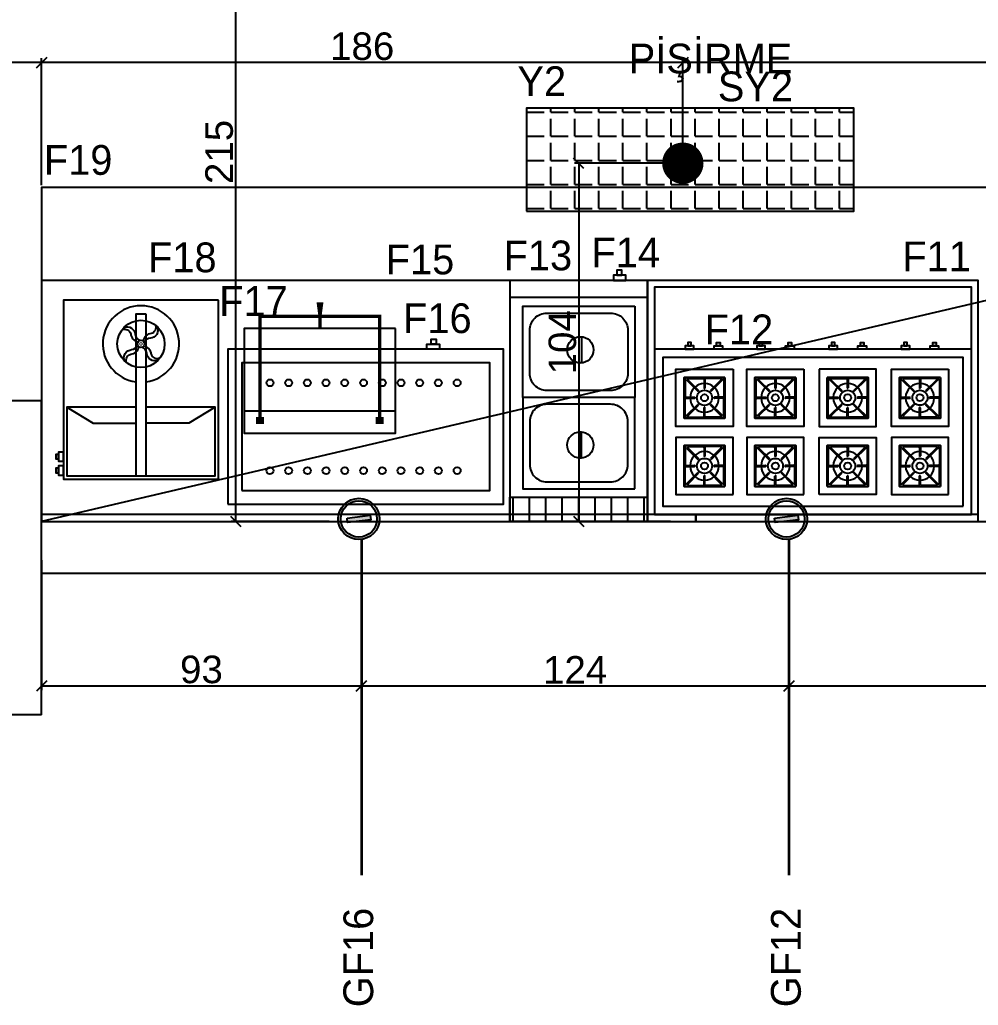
# Model space of a CAD drawing. Header units: millimetres. Extents: x 63882 to 85892, y -58394 to -53173.
# Drawn here: x 73246.2 to 73524.6, y -55514.4 to -55228.3 of the extents above; entities that cross this region are included whole.
import ezdxf
from ezdxf.enums import TextEntityAlignment as Align

# ---------------------------------------------------------------- set-up
doc = ezdxf.new("R2010")
doc.units = ezdxf.units.MM
doc.header["$LTSCALE"] = 5
doc.layers.add('ELK', color=1, linetype='Continuous', lineweight=35)
doc.layers.add('GAZ', color=200, linetype='Continuous', lineweight=25)
for name, color, linetype in [('S2000-002 Çizgi', 7, 'Continuous'), ('S2000-024 Gaz Tes İşaretler', 3, 'Continuous'), ('SIH', 4, 'Continuous'), ('SU', 152, 'Continuous')]:
    doc.layers.add(name, color=color, linetype=linetype)
doc.styles.get("Standard").update_dxf_attribs({"font": 'arial.ttf'})
doc.styles.add('TAKSİM', font='GOTHIC.TTF', dxfattribs={"height": 20})
doc.dimstyles.new('OLCU50', dxfattribs={"dimtxt": 8, "dimasz": 3, "dimexe": 1.25, "dimexo": 0.625, "dimtad": 1, "dimdec": 0, "dimtxsty": 'Standard', "dimblk": 'OBLIQUE', "dimcen": 2.5, "dimclrd": 256, "dimclre": 251, "dimclrt": 25, "dimadec": 0, "dimazin": 0, "dimtfac": 1, "dimtdec": 0, "dimtmove": 0, "dimatfit": 3, "dimldrblk": 'OBLIQUE', "dimfxl": 1, "dimarcsym": 0})

# ---------------------------------------------------------------- blocks, each defined once
blk = doc.blocks.new('A$C2833593F')
at = {"layer": 'S2000-002 Çizgi'}
for points in [[(0, 0), (45, 0), (45, 52), (0, 52)], [(21, 4), (24, 4), (24, 51), (21, 51)], [(45, 48.12), (46.47, 48.12), (46.47, 50.79), (45, 50.79)], [(46.47, 48.79), (47.2, 48.79), (47.2, 50.12), (46.47, 50.12)], [(45, 44.09), (46.47, 44.09), (46.47, 46.76), (45, 46.76)], [(46.47, 44.75), (47.2, 44.75), (47.2, 46.09), (46.47, 46.09)]]:
    blk.add_lwpolyline(points, close=True, dxfattribs=at)
for points in [[(24, 31), (44, 31), (44, 51), (1, 51), (1, 31), (21, 31)], [(1, 31), (8.58, 35.72), (21, 35.72)], [(44, 31), (36.42, 35.72), (24, 35.72)]]:
    blk.add_lwpolyline(points, dxfattribs=at)
for points in [[(17.58, 17.47, -0.499875), (20.84, 15.4, 0.298072), (22.16, 13.65, 0.325205)], [(26.7, 18.03, -0.42543), (25.46, 15.67, 0.337252), (23.12, 13.57, -0.475845)], [(27.29, 17.61, -0.499875), (25.22, 14.34, 0.298072), (23.47, 13.02, 0.325205)], [(17.15, 16.88, -0.42543), (19.51, 15.65, 0.337252), (21.61, 13.3, -0.475845)], [(17.71, 7.76, -0.499875), (19.78, 11.03, 0.298072), (21.53, 12.34, 0.325205)], [(18.3, 7.33, -0.42543), (19.54, 9.69, 0.337252), (21.88, 11.79, -0.475845)], [(27.42, 7.89, -0.499875), (24.15, 9.96, 0.298072), (22.84, 11.71, 0.325205)], [(27.85, 8.48, -0.42543), (25.49, 9.72, 0.337252), (23.39, 12.07, -0.475845)]]:
    blk.add_lwpolyline(points, format="xyb", dxfattribs=at)
at = {"layer": 'S2000-002 Çizgi', "const_width": 0.25}
blk.add_lwpolyline([(22.24, 12.41, 1), (22.76, 12.95, 1)], format="xyb", close=True, dxfattribs=at)
at = {"layer": 'S2000-002 Çizgi'}
for radius in [6.87, 1.04]:
    blk.add_circle((22.5, 12.68), radius, dxfattribs=at)
blk.add_arc((22.5, 12.68), 11.09, 97.7691, 82.2228, dxfattribs=at)
blk = doc.blocks.new('A$C1290354C')
for points in [[(0, 0), (80, 0), (80, 45), (0, 45)], [(4, 4), (76, 4), (76, 41), (4, 41)]]:
    blk.add_lwpolyline(points, close=True)
for centre in [(12.19, 35.24), (17.63, 35.24), (23.07, 35.24), (28.5, 35.24), (33.94, 35.24), (39.38, 35.24), (44.81, 35.24), (50.25, 35.24), (55.68, 35.24), (61.12, 35.24), (66.56, 35.24), (12.19, 9.76), (17.63, 9.76), (23.07, 9.76), (28.5, 9.76), (33.94, 9.76), (39.38, 9.76), (44.81, 9.76), (50.25, 9.76), (55.68, 9.76), (61.12, 9.76), (66.56, 9.76)]:
    blk.add_circle(centre, 1)
at = {"layer": 'S2000-002 Çizgi'}
for points in [[(61.43, 45), (57.78, 45), (57.78, 46.46), (61.43, 46.46)], [(60.46, 46.46), (59, 46.46), (59, 47.92), (60.46, 47.92)]]:
    blk.add_lwpolyline(points, close=True, dxfattribs=at)
blk = doc.blocks.new('A$C67BA2794')
at = {"layer": 'S2000-002 Çizgi'}
blk.add_lwpolyline([(0, 7.57), (44, 7.57), (44, 38.03), (0, 38.03)], close=True, dxfattribs=at)
for points, const_width in [([(3.46, 34.35), (5.8, 34.35)], 2), ([(4.63, 34.03), (4.63, 4.11), (22, 4.11)], 1), ([(39.37, 34.03), (39.37, 4.11), (22, 4.11)], 1), ([(40.54, 34.35), (38.2, 34.35)], 2)]:
    blk.add_lwpolyline(points, dxfattribs=dict(at, const_width=const_width))
blk.add_lwpolyline([(44, 31.48), (0, 31.48)], dxfattribs=at)
blk.add_lwpolyline([(21.94, 7.48, 1, 1, 0), (21.94, 3.72, 1, 2, 0), (21.94, 0, 2, 2, 0)], format="xyseb", dxfattribs=at)
blk = doc.blocks.new('A$C1D5611CB')
at = {"layer": 'S2000-002 Çizgi'}
h = blk.add_hatch(dxfattribs=at)
h.set_pattern_fill('ANSI31', color=256, scale=1.5, angle=45, style=0)
h.set_pattern_definition([(90, (-3928.432, -4962.946), (-4.7625, 9e-16), [])])
h.paths.add_polyline_path([(40, 65.92), (40, 72.92), (0, 72.92), (0, 65.92)])
blk.add_line((0, 7.92), (40, 7.92), dxfattribs=at)
for points in [[(0, 2.92), (40, 2.92), (40, 72.92), (0, 72.92)], [(0, 72.92), (40, 72.92), (40, 65.92), (0, 65.92)], [(3.75, 63.42), (3.75, 36.92), (36.25, 36.92), (36.25, 63.42)], [(19.93, 46.98), (19.93, 54.48), (19.18, 54.48), (19.18, 46.98)], [(3.75, 10.42), (3.75, 36.92), (36.25, 36.92), (36.25, 10.42)], [(19.93, 26.85), (19.93, 19.36), (19.18, 19.36), (19.18, 26.85)], [(9.94, 2.92), (6.3, 2.92), (6.3, 1.46), (9.94, 1.46)], [(8.98, 1.46), (7.52, 1.46), (7.52, 0), (8.98, 0)]]:
    blk.add_lwpolyline(points, close=True, dxfattribs=at)
for points in [[(5.75, 56.42), (5.75, 43.92, 0.414214), (10.75, 38.92), (29.25, 38.92, 0.414214), (34.25, 43.92), (34.25, 56.42, 0.414214), (29.25, 61.42), (10.75, 61.42, 0.414214)], [(5.75, 17.42), (5.75, 29.92, -0.414214), (10.75, 34.92), (29.25, 34.92, -0.414214), (34.25, 29.92), (34.25, 17.42, -0.414214), (29.25, 12.42), (10.75, 12.42, -0.414214)]]:
    blk.add_lwpolyline(points, format="xyb", close=True, dxfattribs=at)
for centre in [(19.53, 50.73), (19.53, 23.11)]:
    blk.add_circle(centre, 3.82, dxfattribs=at)
blk = doc.blocks.new('A$C12B43838')
at = {"layer": 'S2000-002 Çizgi'}
for p, q in [((8.58, 39.82), (20.43, 39.82)), ((8.85, 38.87), (8.85, 34.29)), ((9.28, 39.08), (12.59, 35.8)), ((9.73, 39.06), (12.76, 36)), ((9.9, 39.54), (14.11, 39.54)), ((14.37, 39.27), (14.37, 36.82)), ((14.64, 39.27), (14.64, 36.82)), ((19.11, 39.54), (14.91, 39.54)), ((19.28, 39.06), (16.25, 36)), ((19.73, 39.08), (16.42, 35.8)), ((20.16, 38.88), (20.16, 34.29)), ((20.43, 39.82), (20.43, 27.97)), ((29.17, 39.82), (41.02, 39.82)), ((29.44, 38.88), (29.44, 34.29)), ((29.87, 39.08), (33.18, 35.8)), ((30.32, 39.06), (33.35, 36)), ((30.49, 39.54), (34.69, 39.54)), ((34.96, 39.27), (34.96, 36.82)), ((35.23, 39.27), (35.23, 36.82)), ((39.7, 39.54), (35.49, 39.54)), ((39.87, 39.06), (36.84, 36)), ((40.32, 39.08), (37.01, 35.8)), ((40.75, 38.88), (40.75, 34.3)), ((41.02, 39.82), (41.02, 27.97)), ((50.16, 39.82), (50.16, 27.97)), ((62.01, 39.82), (50.16, 39.82)), ((50.43, 38.88), (50.43, 34.3)), ((50.86, 39.08), (54.17, 35.8)), ((51.31, 39.06), (54.34, 36)), ((51.48, 39.54), (55.68, 39.54)), ((55.95, 39.27), (55.95, 36.82)), ((56.22, 39.27), (56.22, 36.82)), ((60.69, 39.54), (56.48, 39.54)), ((60.86, 39.06), (57.83, 36)), ((61.31, 39.08), (58, 35.8)), ((61.74, 38.88), (61.74, 34.3)), ((71.15, 39.82), (83, 39.82)), ((71.41, 38.88), (71.41, 34.3)), ((71.85, 39.08), (75.16, 35.8)), ((72.3, 39.06), (75.32, 36.01)), ((72.47, 39.54), (76.67, 39.54)), ((76.94, 39.27), (76.94, 36.82)), ((77.21, 39.27), (77.21, 36.82)), ((81.68, 39.54), (77.47, 39.54)), ((81.84, 39.06), (78.82, 36.01)), ((82.3, 39.08), (78.99, 35.8)), ((82.73, 38.88), (82.73, 34.3)), ((83, 39.82), (83, 27.97)), ((12.78, 35.82), (12.78, 35.82)), ((16.23, 35.82), (16.23, 35.82)), ((33.37, 35.82), (33.37, 35.82)), ((36.82, 35.82), (36.82, 35.82)), ((54.36, 35.82), (54.36, 35.82)), ((57.81, 35.82), (57.81, 35.82)), ((75.34, 35.82), (75.34, 35.82)), ((78.8, 35.82), (78.8, 35.82)), ((8.85, 28.91), (8.85, 33.49)), ((9.12, 34.03), (11.61, 34.03)), ((9.12, 34.03), (11.61, 34.03)), ((9.12, 33.76), (11.61, 33.76)), ((9.28, 28.71), (12.59, 31.99)), ((9.73, 28.73), (12.76, 31.78)), ((12.78, 31.97), (12.78, 31.97)), ((16.23, 31.97), (16.23, 31.97)), ((19.28, 28.73), (16.25, 31.78)), ((19.73, 28.71), (16.42, 31.99)), ((19.9, 34.03), (17.41, 34.03)), ((19.9, 34.03), (17.41, 34.03)), ((19.9, 33.76), (17.41, 33.76)), ((20.16, 28.91), (20.16, 33.49)), ((29.44, 28.91), (29.44, 33.49)), ((29.7, 34.03), (32.2, 34.03)), ((29.7, 34.03), (32.2, 34.03)), ((29.7, 33.76), (32.2, 33.76)), ((29.87, 28.71), (33.18, 31.99)), ((30.32, 28.73), (33.35, 31.79)), ((33.37, 31.97), (33.37, 31.97)), ((36.82, 31.97), (36.82, 31.97)), ((39.87, 28.73), (36.84, 31.79)), ((40.32, 28.71), (37.01, 31.99)), ((40.49, 34.03), (37.99, 34.03)), ((40.49, 34.03), (37.99, 34.03)), ((40.49, 33.76), (37.99, 33.76)), ((40.75, 28.91), (40.75, 33.49)), ((50.43, 28.91), (50.43, 33.49)), ((50.69, 34.03), (53.18, 34.03)), ((50.69, 34.03), (53.18, 34.03)), ((50.69, 33.76), (53.18, 33.76)), ((50.86, 28.71), (54.17, 31.99)), ((51.31, 28.73), (54.34, 31.79)), ((54.36, 31.97), (54.36, 31.97)), ((57.81, 31.97), (57.81, 31.97)), ((60.86, 28.73), (57.83, 31.79)), ((61.31, 28.71), (58, 31.99)), ((61.47, 34.03), (58.98, 34.03)), ((61.47, 34.03), (58.98, 34.03)), ((61.47, 33.76), (58.98, 33.76)), ((61.74, 28.91), (61.74, 33.49)), ((71.41, 28.91), (71.41, 33.5)), ((71.68, 34.03), (74.17, 34.03)), ((71.68, 34.03), (74.17, 34.03)), ((71.68, 33.76), (74.17, 33.76)), ((71.85, 28.71), (75.16, 31.99)), ((72.3, 28.73), (75.32, 31.79)), ((75.34, 31.97), (75.34, 31.97)), ((78.8, 31.97), (78.8, 31.97)), ((81.84, 28.73), (78.82, 31.79)), ((82.3, 28.71), (78.99, 31.99)), ((82.46, 34.03), (79.97, 34.03)), ((82.46, 34.03), (79.97, 34.03)), ((82.46, 33.76), (79.97, 33.76)), ((82.73, 28.92), (82.73, 33.5)), ((14.37, 28.52), (14.37, 30.97)), ((14.64, 28.52), (14.64, 30.97)), ((34.96, 28.52), (34.96, 30.97)), ((35.23, 28.52), (35.23, 30.97)), ((55.95, 28.52), (55.95, 30.97)), ((56.22, 28.52), (56.22, 30.97)), ((76.94, 28.52), (76.94, 30.97)), ((77.21, 28.52), (77.21, 30.97)), ((9.9, 28.25), (14.11, 28.25)), ((19.11, 28.25), (14.91, 28.25)), ((30.49, 28.25), (34.69, 28.25)), ((39.7, 28.25), (35.5, 28.25)), ((51.48, 28.25), (55.68, 28.25)), ((60.69, 28.25), (56.48, 28.25)), ((72.47, 28.25), (76.67, 28.25)), ((81.68, 28.25), (77.47, 28.25)), ((8.85, 19.09), (8.85, 14.51)), ((9.28, 19.29), (12.59, 16.01)), ((9.73, 19.27), (12.76, 16.22)), ((9.9, 19.75), (14.11, 19.75)), ((14.37, 19.48), (14.37, 17.03)), ((14.64, 19.48), (14.64, 17.03)), ((19.11, 19.75), (14.91, 19.75)), ((19.28, 19.27), (16.25, 16.22)), ((19.73, 19.29), (16.42, 16.01)), ((20.16, 19.09), (20.16, 14.51)), ((20.43, 8.18), (20.43, 20.03)), ((29.44, 19.09), (29.44, 14.51)), ((29.87, 19.29), (33.18, 16.01)), ((30.32, 19.27), (33.35, 16.22)), ((30.49, 19.75), (34.69, 19.75)), ((34.96, 19.48), (34.96, 17.03)), ((35.23, 19.48), (35.23, 17.03)), ((39.7, 19.75), (35.5, 19.75)), ((39.87, 19.27), (36.84, 16.22)), ((40.32, 19.29), (37.01, 16.01)), ((40.75, 19.09), (40.75, 14.51)), ((41.02, 8.18), (41.02, 20.03)), ((50.16, 8.18), (50.16, 20.03)), ((50.43, 19.09), (50.43, 14.51)), ((50.86, 19.29), (54.17, 16.01)), ((51.31, 19.27), (54.34, 16.22)), ((51.48, 19.75), (55.68, 19.75)), ((55.95, 19.48), (55.95, 17.03)), ((56.22, 19.48), (56.22, 17.03)), ((60.69, 19.75), (56.48, 19.75)), ((60.86, 19.27), (57.83, 16.22)), ((61.31, 19.29), (58, 16.01)), ((61.74, 19.09), (61.74, 14.51)), ((71.41, 19.09), (71.41, 14.51)), ((71.85, 19.3), (75.16, 16.01)), ((72.3, 19.27), (75.32, 16.22)), ((72.47, 19.75), (76.67, 19.75)), ((76.94, 19.48), (76.94, 17.03)), ((77.21, 19.48), (77.21, 17.03)), ((81.68, 19.75), (77.47, 19.75)), ((81.84, 19.27), (78.82, 16.22)), ((82.3, 19.3), (78.99, 16.01)), ((82.73, 19.09), (82.73, 14.51)), ((83, 8.18), (83, 20.03)), ((12.78, 16.03), (12.78, 16.03)), ((16.23, 16.03), (16.23, 16.03)), ((33.37, 16.03), (33.37, 16.03)), ((36.82, 16.03), (36.82, 16.03)), ((54.36, 16.03), (54.36, 16.03)), ((57.81, 16.03), (57.81, 16.03)), ((75.34, 16.03), (75.34, 16.03)), ((78.8, 16.03), (78.8, 16.03)), ((8.85, 9.12), (8.85, 13.71)), ((9.12, 14.24), (11.61, 14.24)), ((9.12, 13.97), (11.61, 13.97)), ((9.12, 13.97), (11.61, 13.97)), ((9.28, 8.92), (12.59, 12.2)), ((9.73, 8.94), (12.76, 12)), ((12.78, 12.18), (12.78, 12.18)), ((16.23, 12.18), (16.23, 12.18)), ((19.28, 8.94), (16.25, 12)), ((19.73, 8.92), (16.42, 12.2)), ((19.9, 14.24), (17.41, 14.24)), ((19.9, 13.97), (17.41, 13.97)), ((19.9, 13.97), (17.41, 13.97)), ((20.16, 9.13), (20.16, 13.71)), ((29.44, 9.13), (29.44, 13.71)), ((29.7, 14.24), (32.2, 14.24)), ((29.7, 13.97), (32.2, 13.97)), ((29.7, 13.97), (32.2, 13.97)), ((29.87, 8.92), (33.18, 12.2)), ((30.32, 8.94), (33.35, 12)), ((33.37, 12.18), (33.37, 12.18)), ((36.82, 12.18), (36.82, 12.18)), ((39.87, 8.94), (36.84, 12)), ((40.32, 8.92), (37.01, 12.2)), ((40.49, 14.24), (37.99, 14.24)), ((40.49, 13.97), (37.99, 13.97)), ((40.49, 13.97), (37.99, 13.97)), ((40.75, 9.13), (40.75, 13.71)), ((50.43, 9.13), (50.43, 13.71)), ((50.69, 14.24), (53.18, 14.24)), ((50.69, 13.97), (53.18, 13.97)), ((50.69, 13.97), (53.18, 13.97)), ((50.86, 8.92), (54.17, 12.2)), ((51.31, 8.94), (54.34, 12)), ((54.36, 12.18), (54.36, 12.18)), ((57.81, 12.18), (57.81, 12.18)), ((60.86, 8.94), (57.83, 12)), ((61.31, 8.92), (58, 12.2)), ((61.47, 14.24), (58.98, 14.24)), ((61.47, 13.97), (58.98, 13.97)), ((61.47, 13.97), (58.98, 13.97)), ((61.74, 9.13), (61.74, 13.71)), ((71.41, 9.13), (71.41, 13.71)), ((71.68, 14.24), (74.17, 14.24)), ((71.68, 13.97), (74.17, 13.97)), ((71.68, 13.97), (74.17, 13.97)), ((71.85, 8.92), (75.16, 12.21)), ((72.3, 8.94), (75.32, 12)), ((75.34, 12.18), (75.34, 12.18)), ((78.8, 12.18), (78.8, 12.18)), ((81.84, 8.94), (78.82, 12)), ((82.3, 8.92), (78.99, 12.21)), ((82.46, 14.24), (79.97, 14.24)), ((82.46, 13.97), (79.97, 13.97)), ((82.46, 13.97), (79.97, 13.97)), ((82.73, 9.13), (82.73, 13.71)), ((14.37, 8.73), (14.37, 11.18)), ((14.64, 8.73), (14.64, 11.18)), ((34.96, 8.73), (34.96, 11.18)), ((35.23, 8.73), (35.23, 11.18)), ((55.95, 8.73), (55.95, 11.18)), ((56.22, 8.73), (56.22, 11.18)), ((76.94, 8.73), (76.94, 11.18)), ((77.21, 8.73), (77.21, 11.18)), ((8.58, 8.18), (20.43, 8.18)), ((9.9, 8.46), (14.11, 8.46)), ((19.11, 8.46), (14.91, 8.46)), ((29.17, 8.18), (41.02, 8.18)), ((30.49, 8.46), (34.69, 8.46)), ((39.7, 8.46), (35.5, 8.46)), ((62.01, 8.18), (50.16, 8.18)), ((51.48, 8.46), (55.68, 8.46)), ((60.69, 8.46), (56.48, 8.46)), ((71.15, 8.18), (83, 8.18)), ((72.47, 8.46), (76.67, 8.46)), ((81.68, 8.46), (77.47, 8.46))]:
    blk.add_line(p, q, dxfattribs=at)
for points in [[(8.91, 48), (11.37, 48), (11.37, 48.99), (8.91, 48.99)], [(9.65, 48.99), (10.63, 48.99), (10.63, 49.98), (9.65, 49.98)], [(19.77, 48), (17.3, 48), (17.3, 48.99), (19.77, 48.99)], [(19.03, 48.99), (18.04, 48.99), (18.04, 49.98), (19.03, 49.98)], [(29.66, 48), (32.13, 48), (32.13, 48.99), (29.66, 48.99)], [(30.4, 48.99), (31.39, 48.99), (31.39, 49.98), (30.4, 49.98)], [(40.53, 48), (38.06, 48), (38.06, 48.99), (40.53, 48.99)], [(39.79, 48.99), (38.8, 48.99), (38.8, 49.98), (39.79, 49.98)], [(50.65, 48), (53.12, 48), (53.12, 48.99), (50.65, 48.99)], [(51.39, 48.99), (52.38, 48.99), (52.38, 49.98), (51.39, 49.98)], [(61.51, 48), (59.05, 48), (59.05, 48.99), (61.51, 48.99)], [(60.77, 48.99), (59.79, 48.99), (59.79, 49.98), (60.77, 49.98)], [(71.64, 48), (74.11, 48), (74.11, 48.99), (71.64, 48.99)], [(72.38, 48.99), (73.37, 48.99), (73.37, 49.98), (72.38, 49.98)], [(82.5, 48), (80.03, 48), (80.03, 48.99), (82.5, 48.99)], [(81.76, 48.99), (80.78, 48.99), (80.78, 49.98), (81.76, 49.98)], [(92, 0), (92, 48), (0, 48), (0, 0)], [(89.6, 2.4), (89.6, 45.6), (2.4, 45.6), (2.4, 2.4)], [(22.8, 42.19), (22.8, 25.6), (6.21, 25.6), (6.21, 42.19)], [(43.39, 42.19), (43.39, 25.6), (26.8, 25.6), (26.8, 42.19)], [(47.79, 42.19), (47.79, 25.6), (64.38, 25.6), (64.38, 42.19)], [(85.37, 42.19), (85.37, 25.6), (68.78, 25.6), (68.78, 42.19)], [(20.43, 39.82), (20.43, 27.97), (8.58, 27.97), (8.58, 39.82)], [(20.43, 39.82), (8.58, 39.82), (8.58, 27.97), (20.43, 27.97)], [(20.43, 39.82), (8.58, 39.82), (8.58, 27.97), (20.43, 27.97)], [(41.02, 39.82), (41.02, 27.97), (29.17, 27.97), (29.17, 39.82)], [(41.02, 39.82), (29.17, 39.82), (29.17, 27.97), (41.02, 27.97)], [(41.02, 39.82), (29.17, 39.82), (29.17, 27.97), (41.02, 27.97)], [(50.16, 39.82), (50.16, 27.97), (62.01, 27.97), (62.01, 39.82)], [(50.16, 39.82), (62.01, 39.82), (62.01, 27.97), (50.16, 27.97)], [(50.16, 39.82), (62.01, 39.82), (62.01, 27.97), (50.16, 27.97)], [(83, 39.82), (83, 27.97), (71.15, 27.97), (71.15, 39.82)], [(83, 39.82), (71.15, 39.82), (71.15, 27.97), (83, 27.97)], [(83, 39.82), (71.15, 39.82), (71.15, 27.97), (83, 27.97)], [(22.8, 5.81), (22.8, 22.4), (6.21, 22.4), (6.21, 5.81)], [(43.39, 5.81), (43.39, 22.4), (26.8, 22.4), (26.8, 5.81)], [(47.79, 5.81), (47.79, 22.4), (64.38, 22.4), (64.38, 5.81)], [(85.37, 5.81), (85.37, 22.4), (68.78, 22.4), (68.78, 5.81)], [(20.43, 8.18), (20.43, 20.03), (8.58, 20.03), (8.58, 8.18)], [(20.43, 8.18), (8.58, 8.18), (8.58, 20.03), (20.43, 20.03)], [(20.43, 8.18), (8.58, 8.18), (8.58, 20.03), (20.43, 20.03)], [(41.02, 8.18), (41.02, 20.03), (29.17, 20.03), (29.17, 8.18)], [(41.02, 8.18), (29.17, 8.18), (29.17, 20.03), (41.02, 20.03)], [(41.02, 8.18), (29.17, 8.18), (29.17, 20.03), (41.02, 20.03)], [(50.16, 8.18), (50.16, 20.03), (62.01, 20.03), (62.01, 8.18)], [(50.16, 8.18), (62.01, 8.18), (62.01, 20.03), (50.16, 20.03)], [(50.16, 8.18), (62.01, 8.18), (62.01, 20.03), (50.16, 20.03)], [(83, 8.18), (83, 20.03), (71.15, 20.03), (71.15, 8.18)], [(83, 8.18), (71.15, 8.18), (71.15, 20.03), (83, 20.03)], [(83, 8.18), (71.15, 8.18), (71.15, 20.03), (83, 20.03)]]:
    blk.add_lwpolyline(points, close=True, dxfattribs=at)
for centre, radius in [((14.51, 33.89), 2.19), ((14.51, 33.89), 1.01), ((35.09, 33.89), 2.19), ((35.09, 33.89), 1.01), ((56.08, 33.9), 2.19), ((56.08, 33.9), 1.01), ((77.07, 33.9), 2.19), ((77.07, 33.9), 1.01), ((14.51, 14.11), 2.19), ((14.51, 14.11), 1.01), ((35.1, 14.11), 2.19), ((35.1, 14.11), 1.01), ((56.08, 14.11), 2.19), ((56.08, 14.11), 1.01), ((77.07, 14.11), 2.19), ((77.07, 14.11), 1.01)]:
    blk.add_circle(centre, radius, dxfattribs=at)
for centre, radius, start, end in [((9.11, 38.87), 0.267, 51.1492, 180.0012), ((9.9, 39.27), 0.267, 90.0012, 231.1492), ((14.51, 33.89), 4.17, 91.8363, 131.376), ((14.11, 39.27), 0.267, 0.0012, 90.0012), ((14.91, 39.27), 0.267, 90.0012, 180.0012), ((14.51, 33.89), 4.17, 48.6265, 88.1661), ((19.11, 39.27), 0.267, 308.8532, 90.0012), ((19.9, 38.88), 0.267, 0.0012, 128.8532), ((29.7, 38.88), 0.267, 51.1492, 180.0012), ((30.49, 39.27), 0.267, 90.0012, 231.1492), ((35.09, 33.89), 4.17, 91.8363, 131.376), ((34.69, 39.27), 0.267, 0.0012, 90.0012), ((35.49, 39.27), 0.267, 90.0012, 180.0012), ((35.09, 33.89), 4.17, 48.6265, 88.1661), ((39.7, 39.27), 0.267, 308.8532, 90.0012), ((40.49, 38.88), 0.267, 0.0012, 128.8532), ((50.69, 38.88), 0.267, 51.1492, 180.0012), ((51.48, 39.27), 0.267, 90.0012, 231.1492), ((56.08, 33.9), 4.17, 91.8363, 131.376), ((55.68, 39.27), 0.267, 0.0012, 90.0012), ((56.48, 39.27), 0.267, 90.0012, 180.0012), ((56.08, 33.9), 4.17, 48.6265, 88.1661), ((60.69, 39.27), 0.267, 308.8532, 90.0012), ((61.47, 38.88), 0.267, 0.0012, 128.8532), ((71.68, 38.88), 0.267, 51.1492, 180.0012), ((72.47, 39.27), 0.267, 90.0012, 231.1492), ((77.07, 33.9), 4.17, 91.8363, 131.376), ((76.67, 39.27), 0.267, 0.0012, 90.0012), ((77.47, 39.27), 0.267, 90.0012, 180.0012), ((77.07, 33.9), 4.17, 48.6265, 88.1661), ((81.68, 39.27), 0.267, 308.8532, 90.0012), ((82.46, 38.88), 0.267, 0.0012, 128.8532), ((14.51, 33.89), 4.17, 135.2023, 178.1661), ((12.67, 35.9), 0.133, 231.1547, 321.1369), ((12.67, 35.9), 0.133, 321.1483, 51.1417), ((14.51, 36.82), 0.133, 180.0012, 270.0012), ((14.51, 36.82), 0.133, 270.0012, 0.0012), ((16.34, 35.9), 0.133, 128.8608, 218.8542), ((16.34, 35.9), 0.133, 218.8656, 308.8478), ((14.51, 33.89), 4.17, 1.8363, 44.8002), ((35.09, 33.89), 4.17, 135.2023, 178.1661), ((33.26, 35.9), 0.133, 231.1547, 321.1369), ((33.26, 35.9), 0.133, 321.1483, 51.1417), ((35.09, 36.82), 0.133, 180.0012, 270.0012), ((35.09, 36.82), 0.133, 270.0012, 0.0012), ((36.93, 35.9), 0.133, 128.8608, 218.8542), ((36.93, 35.9), 0.133, 218.8656, 308.8478), ((35.09, 33.89), 4.17, 1.8363, 44.8002), ((56.08, 33.9), 4.17, 135.2023, 178.1661), ((54.25, 35.9), 0.133, 231.1547, 321.1369), ((54.25, 35.9), 0.133, 321.1483, 51.1417), ((56.08, 36.82), 0.133, 180.0012, 270.0012), ((56.08, 36.82), 0.133, 270.0012, 0.0012), ((57.92, 35.9), 0.133, 128.8608, 218.8542), ((57.92, 35.9), 0.133, 218.8656, 308.8478), ((56.08, 33.9), 4.17, 1.8363, 44.8002), ((77.07, 33.9), 4.17, 135.2023, 178.1661), ((75.24, 35.9), 0.133, 231.1547, 321.1369), ((75.24, 35.9), 0.133, 321.1483, 51.1417), ((77.07, 36.82), 0.133, 180.0012, 270.0012), ((77.07, 36.82), 0.133, 270.0012, 0.0012), ((78.9, 35.9), 0.133, 128.8608, 218.8542), ((78.9, 35.9), 0.133, 218.8656, 308.8478), ((77.07, 33.9), 4.17, 1.8363, 44.8002), ((9.12, 34.29), 0.267, 180.0012, 270.0012), ((9.12, 33.49), 0.267, 90.0012, 180.0012), ((14.51, 33.89), 4.17, 181.8363, 224.8002), ((11.61, 33.89), 0.133, 0.0012, 90.0012), ((11.61, 33.89), 0.133, 270.0012, 0.0012), ((12.67, 31.89), 0.133, 38.8656, 128.8478), ((12.67, 31.89), 0.133, 308.8608, 38.8542), ((16.34, 31.89), 0.133, 141.1483, 231.1417), ((16.34, 31.89), 0.133, 51.1547, 141.1369), ((17.41, 33.89), 0.133, 90.0012, 180.0012), ((17.41, 33.89), 0.133, 180.0012, 270.0012), ((14.51, 33.89), 4.17, 315.2023, 358.1661), ((19.9, 34.29), 0.267, 270.0012, 0.0012), ((19.9, 33.49), 0.267, 0.0012, 90.0012), ((29.7, 34.29), 0.267, 180.0012, 270.0012), ((29.7, 33.49), 0.267, 90.0012, 180.0012), ((35.09, 33.89), 4.17, 181.8363, 224.8002), ((32.2, 33.89), 0.133, 0.0012, 90.0012), ((32.2, 33.89), 0.133, 270.0012, 0.0012), ((33.26, 31.89), 0.133, 38.8656, 128.8478), ((33.26, 31.89), 0.133, 308.8608, 38.8542), ((36.93, 31.89), 0.133, 141.1483, 231.1417), ((36.93, 31.89), 0.133, 51.1547, 141.1369), ((37.99, 33.89), 0.133, 90.0012, 180.0012), ((37.99, 33.89), 0.133, 180.0012, 270.0012), ((35.09, 33.89), 4.17, 315.2023, 358.1661), ((40.49, 34.3), 0.267, 270.0012, 0.0012), ((40.49, 33.49), 0.267, 0.0012, 90.0012), ((50.69, 34.3), 0.267, 180.0012, 270.0012), ((50.69, 33.49), 0.267, 90.0012, 180.0012), ((56.08, 33.9), 4.17, 181.8363, 224.8002), ((53.18, 33.9), 0.133, 0.0012, 90.0012), ((53.18, 33.9), 0.133, 270.0012, 0.0012), ((54.25, 31.89), 0.133, 38.8656, 128.8478), ((54.25, 31.89), 0.133, 308.8608, 38.8542), ((57.92, 31.89), 0.133, 141.1483, 231.1417), ((57.92, 31.89), 0.133, 51.1547, 141.1369), ((58.98, 33.9), 0.133, 90.0012, 180.0012), ((58.98, 33.9), 0.133, 180.0012, 270.0012), ((56.08, 33.9), 4.17, 315.2023, 358.1661), ((61.47, 34.3), 0.267, 270.0012, 0.0012), ((61.47, 33.49), 0.267, 0.0012, 90.0012), ((71.68, 34.3), 0.267, 180.0012, 270.0012), ((71.68, 33.5), 0.267, 90.0012, 180.0012), ((77.07, 33.9), 4.17, 181.8363, 224.8002), ((74.17, 33.9), 0.133, 0.0012, 90.0012), ((74.17, 33.9), 0.133, 270.0012, 0.0012), ((75.24, 31.89), 0.133, 38.8656, 128.8478), ((75.24, 31.89), 0.133, 308.8608, 38.8542), ((78.9, 31.89), 0.133, 141.1483, 231.1417), ((78.9, 31.89), 0.133, 51.1547, 141.1369), ((79.97, 33.9), 0.133, 90.0012, 180.0012), ((79.97, 33.9), 0.133, 180.0012, 270.0012), ((77.07, 33.9), 4.17, 315.2023, 358.1661), ((82.46, 34.3), 0.267, 270.0012, 0.0012), ((82.46, 33.5), 0.267, 0.0012, 90.0012), ((9.12, 28.91), 0.267, 180.0012, 308.8532), ((9.9, 28.52), 0.267, 128.8532, 270.0012), ((14.51, 33.89), 4.17, 228.6265, 268.1661), ((14.51, 30.97), 0.133, 90.0012, 180.0012), ((14.51, 30.97), 0.133, 0.0012, 90.0012), ((14.51, 33.89), 4.17, 271.8363, 311.376), ((19.11, 28.52), 0.267, 270.0012, 51.1492), ((19.9, 28.91), 0.267, 231.1492, 0.0012), ((29.7, 28.91), 0.267, 180.0012, 308.8532), ((30.49, 28.52), 0.267, 128.8532, 270.0012), ((35.09, 33.89), 4.17, 228.6265, 268.1661), ((35.09, 30.97), 0.133, 90.0012, 180.0012), ((35.09, 30.97), 0.133, 0.0012, 90.0012), ((35.09, 33.89), 4.17, 271.8363, 311.376), ((39.7, 28.52), 0.267, 270.0012, 51.1492), ((40.49, 28.91), 0.267, 231.1492, 0.0012), ((50.69, 28.91), 0.267, 180.0012, 308.8532), ((51.48, 28.52), 0.267, 128.8532, 270.0012), ((56.08, 33.9), 4.17, 228.6265, 268.1661), ((56.08, 30.97), 0.133, 90.0012, 180.0012), ((56.08, 30.97), 0.133, 0.0012, 90.0012), ((56.08, 33.9), 4.17, 271.8363, 311.376), ((60.69, 28.52), 0.267, 270.0012, 51.1492), ((61.47, 28.91), 0.267, 231.1492, 0.0012), ((71.68, 28.91), 0.267, 180.0012, 308.8532), ((72.47, 28.52), 0.267, 128.8532, 270.0012), ((77.07, 33.9), 4.17, 228.6265, 268.1661), ((77.07, 30.97), 0.133, 90.0012, 180.0012), ((77.07, 30.97), 0.133, 0.0012, 90.0012), ((77.07, 33.9), 4.17, 271.8363, 311.376), ((81.68, 28.52), 0.267, 270.0012, 51.1492), ((82.46, 28.92), 0.267, 231.1492, 0.0012), ((14.11, 28.52), 0.267, 270.0012, 0.0012), ((14.91, 28.52), 0.267, 180.0012, 270.0012), ((34.69, 28.52), 0.267, 270.0012, 0.0012), ((35.5, 28.52), 0.267, 180.0012, 270.0012), ((55.68, 28.52), 0.267, 270.0012, 0.0012), ((56.48, 28.52), 0.267, 180.0012, 270.0012), ((76.67, 28.52), 0.267, 270.0012, 0.0012), ((77.47, 28.52), 0.267, 180.0012, 270.0012), ((9.12, 19.09), 0.267, 51.1492, 180.0012), ((9.9, 19.48), 0.267, 90.0012, 231.1492), ((14.51, 14.11), 4.17, 91.8363, 131.376), ((14.11, 19.48), 0.267, 0.0012, 90.0012), ((14.91, 19.48), 0.267, 90.0012, 180.0012), ((14.51, 14.11), 4.17, 48.6265, 88.1661), ((19.11, 19.48), 0.267, 308.8532, 90.0012), ((19.9, 19.09), 0.267, 0.0012, 128.8532), ((29.7, 19.09), 0.267, 51.1492, 180.0012), ((30.49, 19.48), 0.267, 90.0012, 231.1492), ((35.1, 14.11), 4.17, 91.8363, 131.376), ((34.69, 19.48), 0.267, 0.0012, 90.0012), ((35.5, 19.48), 0.267, 90.0012, 180.0012), ((35.1, 14.11), 4.17, 48.6265, 88.1661), ((39.7, 19.48), 0.267, 308.8532, 90.0012), ((40.49, 19.09), 0.267, 0.0012, 128.8532), ((50.69, 19.09), 0.267, 51.1492, 180.0012), ((51.48, 19.48), 0.267, 90.0012, 231.1492), ((56.08, 14.11), 4.17, 91.8363, 131.376), ((55.68, 19.48), 0.267, 0.0012, 90.0012), ((56.48, 19.48), 0.267, 90.0012, 180.0012), ((56.08, 14.11), 4.17, 48.6265, 88.1661), ((60.69, 19.48), 0.267, 308.8532, 90.0012), ((61.47, 19.09), 0.267, 0.0012, 128.8532), ((71.68, 19.09), 0.267, 51.1492, 180.0012), ((72.47, 19.48), 0.267, 90.0012, 231.1492), ((77.07, 14.11), 4.17, 91.8363, 131.376), ((76.67, 19.48), 0.267, 0.0012, 90.0012), ((77.47, 19.48), 0.267, 90.0012, 180.0012), ((77.07, 14.11), 4.17, 48.6265, 88.1661), ((81.68, 19.48), 0.267, 308.8532, 90.0012), ((82.46, 19.09), 0.267, 0.0012, 128.8532), ((9.12, 14.51), 0.267, 180.0012, 270.0012), ((14.51, 14.11), 4.17, 135.2023, 178.1661), ((12.67, 16.11), 0.133, 231.1547, 321.1369), ((12.67, 16.11), 0.133, 321.1483, 51.1417), ((14.51, 17.03), 0.133, 180.0012, 270.0012), ((14.51, 17.03), 0.133, 270.0012, 0.0012), ((16.34, 16.11), 0.133, 128.8608, 218.8542), ((16.34, 16.11), 0.133, 218.8656, 308.8478), ((14.51, 14.11), 4.17, 1.8363, 44.8002), ((19.9, 14.51), 0.267, 270.0012, 0.0012), ((29.7, 14.51), 0.267, 180.0012, 270.0012), ((35.1, 14.11), 4.17, 135.2023, 178.1661), ((33.26, 16.11), 0.133, 231.1547, 321.1369), ((33.26, 16.11), 0.133, 321.1483, 51.1417), ((35.1, 17.03), 0.133, 180.0012, 270.0012), ((35.1, 17.03), 0.133, 270.0012, 0.0012), ((36.93, 16.11), 0.133, 128.8608, 218.8542), ((36.93, 16.11), 0.133, 218.8656, 308.8478), ((35.1, 14.11), 4.17, 1.8363, 44.8002), ((40.49, 14.51), 0.267, 270.0012, 0.0012), ((50.69, 14.51), 0.267, 180.0012, 270.0012), ((56.08, 14.11), 4.17, 135.2023, 178.1661), ((54.25, 16.11), 0.133, 231.1547, 321.1369), ((54.25, 16.11), 0.133, 321.1483, 51.1417), ((56.08, 17.03), 0.133, 180.0012, 270.0012), ((56.08, 17.03), 0.133, 270.0012, 0.0012), ((57.92, 16.11), 0.133, 128.8608, 218.8542), ((57.92, 16.11), 0.133, 218.8656, 308.8478), ((56.08, 14.11), 4.17, 1.8363, 44.8002), ((61.47, 14.51), 0.267, 270.0012, 0.0012), ((71.68, 14.51), 0.267, 180.0012, 270.0012), ((77.07, 14.11), 4.17, 135.2023, 178.1661), ((75.24, 16.11), 0.133, 231.1547, 321.1369), ((75.24, 16.11), 0.133, 321.1483, 51.1417), ((77.07, 17.03), 0.133, 180.0012, 270.0012), ((77.07, 17.03), 0.133, 270.0012, 0.0012), ((78.9, 16.11), 0.133, 128.8608, 218.8542), ((78.9, 16.11), 0.133, 218.8656, 308.8478), ((77.07, 14.11), 4.17, 1.8363, 44.8002), ((82.46, 14.51), 0.267, 270.0012, 0.0012), ((9.12, 13.71), 0.267, 90.0012, 180.0012), ((14.51, 14.11), 4.17, 181.8363, 224.8002), ((11.61, 14.11), 0.133, 0.0012, 90.0012), ((11.61, 14.11), 0.133, 270.0012, 0.0012), ((12.67, 12.1), 0.133, 38.8656, 128.8478), ((12.67, 12.1), 0.133, 308.8608, 38.8542), ((16.34, 12.1), 0.133, 141.1483, 231.1417), ((16.34, 12.1), 0.133, 51.1547, 141.1369), ((17.41, 14.11), 0.133, 90.0012, 180.0012), ((17.41, 14.11), 0.133, 180.0012, 270.0012), ((14.51, 14.11), 4.17, 315.2023, 358.1661), ((19.9, 13.71), 0.267, 0.0012, 90.0012), ((29.7, 13.71), 0.267, 90.0012, 180.0012), ((35.1, 14.11), 4.17, 181.8363, 224.8002), ((32.2, 14.11), 0.133, 0.0012, 90.0012), ((32.2, 14.11), 0.133, 270.0012, 0.0012), ((33.26, 12.1), 0.133, 38.8656, 128.8478), ((33.26, 12.1), 0.133, 308.8608, 38.8542), ((36.93, 12.1), 0.133, 141.1483, 231.1417), ((36.93, 12.1), 0.133, 51.1547, 141.1369), ((37.99, 14.11), 0.133, 90.0012, 180.0012), ((37.99, 14.11), 0.133, 180.0012, 270.0012), ((35.1, 14.11), 4.17, 315.2023, 358.1661), ((40.49, 13.71), 0.267, 0.0012, 90.0012), ((50.69, 13.71), 0.267, 90.0012, 180.0012), ((56.08, 14.11), 4.17, 181.8363, 224.8002), ((53.18, 14.11), 0.133, 0.0012, 90.0012), ((53.18, 14.11), 0.133, 270.0012, 0.0012), ((54.25, 12.1), 0.133, 38.8656, 128.8478), ((54.25, 12.1), 0.133, 308.8608, 38.8542), ((57.92, 12.1), 0.133, 141.1483, 231.1417), ((57.92, 12.1), 0.133, 51.1547, 141.1369), ((58.98, 14.11), 0.133, 90.0012, 180.0012), ((58.98, 14.11), 0.133, 180.0012, 270.0012), ((56.08, 14.11), 4.17, 315.2023, 358.1661), ((61.47, 13.71), 0.267, 0.0012, 90.0012), ((71.68, 13.71), 0.267, 90.0012, 180.0012), ((77.07, 14.11), 4.17, 181.8363, 224.8002), ((74.17, 14.11), 0.133, 0.0012, 90.0012), ((74.17, 14.11), 0.133, 270.0012, 0.0012), ((75.24, 12.1), 0.133, 38.8656, 128.8478), ((75.24, 12.1), 0.133, 308.8608, 38.8542), ((78.9, 12.1), 0.133, 141.1483, 231.1417), ((78.9, 12.1), 0.133, 51.1547, 141.1369), ((79.97, 14.11), 0.133, 90.0012, 180.0012), ((79.97, 14.11), 0.133, 180.0012, 270.0012), ((77.07, 14.11), 4.17, 315.2023, 358.1661), ((82.46, 13.71), 0.267, 0.0012, 90.0012), ((9.12, 9.12), 0.267, 180.0012, 308.8532), ((9.9, 8.73), 0.267, 128.8532, 270.0012), ((14.51, 14.11), 4.17, 228.6265, 268.1661), ((14.11, 8.73), 0.267, 270.0012, 0.0012), ((14.51, 11.18), 0.133, 90.0012, 180.0012), ((14.51, 11.18), 0.133, 0.0012, 90.0012), ((14.51, 14.11), 4.17, 271.8363, 311.376), ((14.91, 8.73), 0.267, 180.0012, 270.0012), ((19.11, 8.73), 0.267, 270.0012, 51.1492), ((19.9, 9.13), 0.267, 231.1492, 0.0012), ((29.7, 9.13), 0.267, 180.0012, 308.8532), ((30.49, 8.73), 0.267, 128.8532, 270.0012), ((35.1, 14.11), 4.17, 228.6265, 268.1661), ((34.69, 8.73), 0.267, 270.0012, 0.0012), ((35.1, 11.18), 0.133, 90.0012, 180.0012), ((35.1, 11.18), 0.133, 0.0012, 90.0012), ((35.1, 14.11), 4.17, 271.8363, 311.376), ((35.5, 8.73), 0.267, 180.0012, 270.0012), ((39.7, 8.73), 0.267, 270.0012, 51.1492), ((40.49, 9.13), 0.267, 231.1492, 0.0012), ((50.69, 9.13), 0.267, 180.0012, 308.8532), ((51.48, 8.73), 0.267, 128.8532, 270.0012), ((56.08, 14.11), 4.17, 228.6265, 268.1661), ((55.68, 8.73), 0.267, 270.0012, 0.0012), ((56.08, 11.18), 0.133, 90.0012, 180.0012), ((56.08, 11.18), 0.133, 0.0012, 90.0012), ((56.08, 14.11), 4.17, 271.8363, 311.376), ((56.48, 8.73), 0.267, 180.0012, 270.0012), ((60.69, 8.73), 0.267, 270.0012, 51.1492), ((61.47, 9.13), 0.267, 231.1492, 0.0012), ((71.68, 9.13), 0.267, 180.0012, 308.8532), ((72.47, 8.73), 0.267, 128.8532, 270.0012), ((77.07, 14.11), 4.17, 228.6265, 268.1661), ((76.67, 8.73), 0.267, 270.0012, 0.0012), ((77.07, 11.18), 0.133, 90.0012, 180.0012), ((77.07, 11.18), 0.133, 0.0012, 90.0012), ((77.07, 14.11), 4.17, 271.8363, 311.376), ((77.47, 8.73), 0.267, 180.0012, 270.0012), ((81.68, 8.73), 0.267, 270.0012, 51.1492), ((82.46, 9.13), 0.267, 231.1492, 0.0012)]:
    blk.add_arc(centre, radius, start, end, dxfattribs=at)
blk = doc.blocks.new('A$C06E319C1')
for points in [[(0, 0), (96, 0), (96, 70), (0, 70)], [(2, 2), (94, 2), (94, 68), (2, 68)]]:
    blk.add_lwpolyline(points, close=True)
blk = doc.blocks.new('A$C7E7D3E18')
at = {"layer": 'SIH', "linetype": 'Continuous', "const_width": 6}
blk.add_lwpolyline([(3, 6, 1), (9, 6, 1)], format="xyb", close=True, dxfattribs=at)
blk = doc.blocks.new('A$C45BD7F52')
at = {"layer": 'S2000-024 Gaz Tes İşaretler'}
h = blk.add_hatch(color=256, dxfattribs=at)
h.paths.add_polyline_path([(8, 4, 1), (0, 4, 1)])
h.paths.add_polyline_path([(7.5, 4, 1), (0.5, 4, 1)], flags=16)
for radius in [4, 3.5]:
    blk.add_circle((4, 4), radius, dxfattribs=at)
blk = doc.blocks.new('A$C73223F6F')
at = {"layer": 'GAZ'}
blk.add_hatch(color=256, dxfattribs=at).paths.add_polyline_path([(2.63, 6.75), (2.59, 5.44), (9.36, 5.25), (9.4, 6.56)])
blk.add_lwpolyline([(2.63, 6.75), (9.4, 6.56), (9.36, 5.25), (2.59, 5.44)], close=True, dxfattribs=at)
at = {"layer": 'GAZ', "xscale": 1.499999999995655, "yscale": 1.499999999995655, "zscale": 1.499999999995655, "rotation": 358.3670394844737}
blk.add_blockref('A$C45BD7F52', (-0.17, 0.17), dxfattribs=at)
blk = doc.blocks.new('_Oblique')
at = {"color": 0, "linetype": 'ByBlock', "lineweight": -2}
blk.add_line((-0.5, -0.5), (0.5, 0.5), dxfattribs=at)
blk = doc.blocks.new('*D137')
at = {"color": 251, "lineweight": -2, "ltscale": 5, "transparency": 16777216}
for p, q in [((73252.57, -55385.17), (73252.57, -55422.95)), ((73345.43, -55389.57), (73345.43, -55422.95))]:
    blk.add_line(p, q, dxfattribs=at)
at = {"lineweight": -2, "ltscale": 5, "transparency": 16777216}
blk.add_line((73252.57, -55421.7), (73345.43, -55421.7), dxfattribs=at)
at = {"layer": 'Defpoints', "color": 0, "ltscale": 5, "transparency": 16777216}
for p in [(73252.57, -55384.55), (73345.43, -55388.95), (73345.43, -55421.7)]:
    blk.add_point(p, dxfattribs=at)
at = {"lineweight": -2, "ltscale": 5, "transparency": 16777216, "xscale": 3, "yscale": 3, "zscale": 3, "rotation": 180}
blk.add_blockref('_Oblique', (73252.57, -55421.7), dxfattribs=at)
at = {"lineweight": -2, "ltscale": 5, "transparency": 16777216, "xscale": 3, "yscale": 3, "zscale": 3}
blk.add_blockref('_Oblique', (73345.43, -55421.7), dxfattribs=at)
at = {"color": 25, "ltscale": 5, "transparency": 16777216, "insert": (73299, -55416.98), "char_height": 8, "attachment_point": 5}
blk.add_mtext('93', dxfattribs=at)
blk = doc.blocks.new('*D138')
at = {"color": 251, "lineweight": -2, "ltscale": 5, "transparency": 16777216}
for p, q in [((73345.43, -55389.57), (73345.43, -55422.95)), ((73469.6, -55389.57), (73469.6, -55422.95))]:
    blk.add_line(p, q, dxfattribs=at)
at = {"lineweight": -2, "ltscale": 5, "transparency": 16777216}
blk.add_line((73345.43, -55421.7), (73469.6, -55421.7), dxfattribs=at)
at = {"layer": 'Defpoints', "color": 0, "ltscale": 5, "transparency": 16777216}
for p in [(73345.43, -55388.95), (73469.6, -55388.95), (73469.6, -55421.7)]:
    blk.add_point(p, dxfattribs=at)
at = {"lineweight": -2, "ltscale": 5, "transparency": 16777216, "xscale": 3, "yscale": 3, "zscale": 3, "rotation": 180}
blk.add_blockref('_Oblique', (73345.43, -55421.7), dxfattribs=at)
at = {"lineweight": -2, "ltscale": 5, "transparency": 16777216, "xscale": 3, "yscale": 3, "zscale": 3}
blk.add_blockref('_Oblique', (73469.6, -55421.7), dxfattribs=at)
at = {"color": 25, "ltscale": 5, "transparency": 16777216, "insert": (73407.51, -55417.05), "char_height": 8, "attachment_point": 5}
blk.add_mtext('124', dxfattribs=at)
blk = doc.blocks.new('*D139')
at = {"color": 251, "lineweight": -2, "ltscale": 5, "transparency": 16777216}
for p, q in [((73667.57, -55374.57), (73667.57, -55422.95)), ((73469.6, -55389.57), (73469.6, -55422.95))]:
    blk.add_line(p, q, dxfattribs=at)
at = {"lineweight": -2, "ltscale": 5, "transparency": 16777216}
blk.add_line((73469.6, -55421.7), (73667.57, -55421.7), dxfattribs=at)
at = {"layer": 'Defpoints', "color": 0, "ltscale": 5, "transparency": 16777216}
for p in [(73667.57, -55373.95), (73469.6, -55388.95), (73667.57, -55421.7)]:
    blk.add_point(p, dxfattribs=at)
at = {"lineweight": -2, "ltscale": 5, "transparency": 16777216, "xscale": 3, "yscale": 3, "zscale": 3, "rotation": 180}
blk.add_blockref('_Oblique', (73469.6, -55421.7), dxfattribs=at)
at = {"lineweight": -2, "ltscale": 5, "transparency": 16777216, "xscale": 3, "yscale": 3, "zscale": 3}
blk.add_blockref('_Oblique', (73667.57, -55421.7), dxfattribs=at)
at = {"color": 25, "ltscale": 5, "transparency": 16777216, "insert": (73568.58, -55416.99), "char_height": 8, "attachment_point": 5}
blk.add_mtext('198', dxfattribs=at)
blk = doc.blocks.new('*D163')
at = {"color": 251, "lineweight": -2, "ltscale": 5, "transparency": 16777216}
for p, q in [((73438.78, -55269.31), (73438.78, -55239.48)), ((73667.61, -55241.35), (73667.61, -55239.48))]:
    blk.add_line(p, q, dxfattribs=at)
at = {"lineweight": -2, "ltscale": 5, "transparency": 16777216}
blk.add_line((73667.61, -55240.73), (73438.78, -55240.73), dxfattribs=at)
at = {"layer": 'Defpoints', "color": 0, "ltscale": 5, "transparency": 16777216}
for p in [(73438.78, -55240.73), (73667.61, -55241.98), (73438.78, -55269.94)]:
    blk.add_point(p, dxfattribs=at)
at = {"lineweight": -2, "ltscale": 5, "transparency": 16777216, "xscale": 3, "yscale": 3, "zscale": 3, "rotation": 180}
blk.add_blockref('_Oblique', (73438.78, -55240.73), dxfattribs=at)
at = {"lineweight": -2, "ltscale": 5, "transparency": 16777216, "xscale": 3, "yscale": 3, "zscale": 3}
blk.add_blockref('_Oblique', (73667.61, -55240.73), dxfattribs=at)
at = {"color": 25, "ltscale": 5, "transparency": 16777216, "insert": (73553.19, -55236.02), "char_height": 8, "attachment_point": 5}
blk.add_mtext('229', dxfattribs=at)
blk = doc.blocks.new('*D164')
at = {"color": 251, "lineweight": -2, "ltscale": 5, "transparency": 16777216}
for p, q in [((73252.57, -55276.32), (73252.57, -55239.48)), ((73438.78, -55269.31), (73438.78, -55239.48))]:
    blk.add_line(p, q, dxfattribs=at)
at = {"lineweight": -2, "ltscale": 5, "transparency": 16777216}
blk.add_line((73438.78, -55240.73), (73252.57, -55240.73), dxfattribs=at)
at = {"layer": 'Defpoints', "color": 0, "ltscale": 5, "transparency": 16777216}
for p in [(73252.57, -55240.73), (73438.78, -55269.94), (73252.57, -55276.95)]:
    blk.add_point(p, dxfattribs=at)
at = {"lineweight": -2, "ltscale": 5, "transparency": 16777216, "xscale": 3, "yscale": 3, "zscale": 3, "rotation": 180}
blk.add_blockref('_Oblique', (73252.57, -55240.73), dxfattribs=at)
at = {"lineweight": -2, "ltscale": 5, "transparency": 16777216, "xscale": 3, "yscale": 3, "zscale": 3}
blk.add_blockref('_Oblique', (73438.78, -55240.73), dxfattribs=at)
at = {"color": 25, "ltscale": 5, "transparency": 16777216, "insert": (73345.67, -55236.02), "char_height": 8, "attachment_point": 5}
blk.add_mtext('186', dxfattribs=at)
blk = doc.blocks.new('*D165')
at = {"color": 251, "lineweight": -2, "ltscale": 5, "transparency": 16777216}
for p, q in [((73222.57, -55303.32), (73222.57, -55239.48)), ((73252.57, -55276.32), (73252.57, -55239.48))]:
    blk.add_line(p, q, dxfattribs=at)
at = {"lineweight": -2, "ltscale": 5, "transparency": 16777216}
blk.add_line((73252.57, -55240.73), (73222.57, -55240.73), dxfattribs=at)
at = {"layer": 'Defpoints', "color": 0, "ltscale": 5, "transparency": 16777216}
for p in [(73222.57, -55240.73), (73252.57, -55276.95), (73222.57, -55303.95)]:
    blk.add_point(p, dxfattribs=at)
at = {"lineweight": -2, "ltscale": 5, "transparency": 16777216, "xscale": 3, "yscale": 3, "zscale": 3, "rotation": 180}
blk.add_blockref('_Oblique', (73222.57, -55240.73), dxfattribs=at)
at = {"lineweight": -2, "ltscale": 5, "transparency": 16777216, "xscale": 3, "yscale": 3, "zscale": 3}
blk.add_blockref('_Oblique', (73252.57, -55240.73), dxfattribs=at)
at = {"color": 25, "ltscale": 5, "transparency": 16777216, "insert": (73237.57, -55236.02), "char_height": 8, "attachment_point": 5}
blk.add_mtext('30', dxfattribs=at)
blk = doc.blocks.new('*D168')
at = {"color": 251, "lineweight": -2, "ltscale": 5, "transparency": 16777216}
for p, q in [((73435.15, -55269.94), (73407.31, -55269.94)), ((73435.15, -55373.95), (73407.31, -55373.95))]:
    blk.add_line(p, q, dxfattribs=at)
at = {"lineweight": -2, "ltscale": 5, "transparency": 16777216}
blk.add_line((73408.56, -55269.94), (73408.56, -55373.95), dxfattribs=at)
at = {"layer": 'Defpoints', "color": 0, "ltscale": 5, "transparency": 16777216}
for p in [(73435.78, -55269.94), (73408.56, -55373.95), (73435.78, -55373.95)]:
    blk.add_point(p, dxfattribs=at)
at = {"lineweight": -2, "ltscale": 5, "transparency": 16777216, "xscale": 3, "yscale": 3, "zscale": 3}
for p, rotation in [((73408.56, -55269.94), 90), ((73408.56, -55373.95), 270)]:
    blk.add_blockref('_Oblique', p, dxfattribs=dict(at, rotation=rotation))
at = {"color": 25, "ltscale": 5, "transparency": 16777216, "insert": (73403.85, -55321.94), "char_height": 8, "attachment_point": 5, "rotation": 90}
blk.add_mtext('104', dxfattribs=at)
blk = doc.blocks.new('*D173')
at = {"color": 251, "lineweight": -2, "ltscale": 5, "transparency": 16777216}
for p, q in [((73336.04, -55159.39), (73307.64, -55159.39)), ((73336.04, -55373.95), (73307.64, -55373.95))]:
    blk.add_line(p, q, dxfattribs=at)
at = {"lineweight": -2, "ltscale": 5, "transparency": 16777216}
blk.add_line((73308.89, -55159.39), (73308.89, -55373.95), dxfattribs=at)
at = {"layer": 'Defpoints', "color": 0, "ltscale": 5, "transparency": 16777216}
for p in [(73336.67, -55159.39), (73308.89, -55373.95), (73336.67, -55373.95)]:
    blk.add_point(p, dxfattribs=at)
at = {"lineweight": -2, "ltscale": 5, "transparency": 16777216, "xscale": 3, "yscale": 3, "zscale": 3}
for p, rotation in [((73308.89, -55159.39), 90), ((73308.89, -55373.95), 270)]:
    blk.add_blockref('_Oblique', p, dxfattribs=dict(at, rotation=rotation))
at = {"color": 25, "ltscale": 5, "transparency": 16777216, "insert": (73304.18, -55266.67), "char_height": 8, "attachment_point": 5, "rotation": 90}
blk.add_mtext('215', dxfattribs=at)

msp = doc.modelspace()

# ---------------------------------------------------------------- hatches: boundary and pattern name
h = msp.add_hatch()
h.set_pattern_fill('ANGLE', color=256)
h.set_pattern_definition([(0, (8684.402, -4131.925), (0, 6.985), [5.08, -1.905]), (90, (8684.402, -4131.925), (-6.985, 4e-16), [5.08, -1.905])])
h.paths.add_polyline_path([(73488.39, -55283.91), (73488.39, -55253.91), (73393.39, -55253.91), (73393.39, -55283.91)])

# ---------------------------------------------------------------- linework, layer by layer
for p, q in [((73667.6, -55276.95), (73252.57, -55373.95)), ((73252.57, -55338.95), (73222.57, -55338.95)), ((73252.57, -55430.14), (73252.57, -55338.95)), ((73252.57, -55373.95), (73667.57, -55373.95)), ((73252.57, -55388.95), (74710.5, -55388.95)), ((73252.57, -55430.14), (73222.57, -55430.14))]:
    msp.add_line(p, q)
for points in [[(73393.39, -55283.91), (73488.39, -55283.91), (73488.39, -55253.91), (73393.39, -55253.91)], [(73252.57, -55373.95), (73667.6, -55373.95), (73667.6, -55276.95), (73252.57, -55276.95)], [(73428.56, -55303.95), (73252.57, -55303.95), (73252.57, -55373.95), (73428.56, -55373.95)], [(73442.57, -55371.95), (73252.57, -55371.95), (73252.57, -55373.95), (73442.57, -55373.95)], [(73524.57, -55371.95), (73442.57, -55371.95), (73442.57, -55373.95), (73524.57, -55373.95)]]:
    msp.add_lwpolyline(points, close=True)
at = {"layer": 'ELK', "color": 3}
for p, q in [((73345.43, -55379.19), (73345.43, -55476.69)), ((73469.6, -55379.19), (73469.6, -55476.69))]:
    msp.add_line(p, q, dxfattribs=at)

# ---------------------------------------------------------------- block references
at = {"extrusion": (0, 0, -1), "zscale": -1, "rotation": 180}
msp.add_blockref('A$C7E7D3E18', (-73432.78, -55263.94), dxfattribs=at)
at = {"rotation": 180}
msp.add_blockref('A$C1D5611CB', (73428.56, -55301.03), dxfattribs=at)
at = {"ltscale": 5}
for name, p in [('A$C06E319C1', (73428.56, -55373.95)), ('A$C12B43838', (73430.56, -55371.95))]:
    msp.add_blockref(name, p, dxfattribs=at)
msp.add_blockref('A$C1290354C', (73306.69, -55368.95))
at = {"layer": 'GAZ', "color": 3, "rotation": 8.454303259601334}
for p in [(73339.67, -55380.05), (73463.83, -55380.05)]:
    msp.add_blockref('A$C73223F6F', p, dxfattribs=at)
at = {"layer": 'S2000-002 Çizgi', "rotation": 180}
for name, p in [('A$C2833593F', (73303.94, -55309.73)), ('A$C67BA2794', (73355.36, -55310.32))]:
    msp.add_blockref(name, p, dxfattribs=at)

# ---------------------------------------------------------------- texts
at = {"style": 'TAKSİM'}
for s, p in [('PİŞİRME', (73446.82, -55243.87)), ('Y2', (73397.81, -55250.44)), ('F19', (73263.2, -55273.31)), ('F14', (73422.2, -55300.19)), ('F18', (73293.44, -55301.6)), ('F15', (73362.45, -55302.21)), ('F13', (73396.68, -55301.04)), ('F11', (73512.45, -55301.32)), ('F17', (73314.11, -55314.28)), ('F16', (73367.5, -55319.27)), ('F12', (73455.07, -55322.51))]:
    msp.add_text(s, height=8.64, dxfattribs=at).set_placement(p, align=Align.CENTER)
at = {"layer": 'ELK', "color": 3, "char_height": 8.64, "attachment_point": 1, "rotation": 90, "style": 'TAKSİM'}
for s, insert in [('GF16', (73340.22, -55515.03)), ('GF12', (73464.38, -55515.03))]:
    msp.add_mtext_dynamic_manual_height_columns(s, width=25.4612, gutter_width=50, heights=[0], dxfattribs=dict(at, insert=insert))
at = {"layer": 'SU', "style": 'TAKSİM'}
msp.add_text('SY2', height=8.64, dxfattribs=at).set_placement((73448.94, -55251.96))

# ---------------------------------------------------------------- dimensions: what is measured, and where the dimension line sits
at = {"ltscale": 5}
for base, p1, p2, picture, middle in [((73308.89, -55373.95), (73336.67, -55159.39), (73336.67, -55373.95), '*D173', (73304.18, -55266.67)), ((73408.56, -55373.95), (73435.78, -55269.94), (73435.78, -55373.95), '*D168', (73403.85, -55321.94))]:
    dim = msp.add_linear_dim(base=base, p1=p1, p2=p2, angle=90, dimstyle='OLCU50', dxfattribs=at)
    dim.commit()
    dim.dimension.update_dxf_attribs({"geometry": picture, "text_midpoint": middle})
for base, p1, p2, picture, middle in [((73222.57, -55240.73), (73252.57, -55276.95), (73222.57, -55303.95), '*D165', (73237.57, -55236.02)), ((73252.57, -55240.73), (73438.78, -55269.94), (73252.57, -55276.95), '*D164', (73345.67, -55236.02)), ((73438.78, -55240.73), (73667.61, -55241.98), (73438.78, -55269.94), '*D163', (73553.19, -55236.02)), ((73667.57, -55421.7), (73469.6, -55388.95), (73667.57, -55373.95), '*D139', (73568.58, -55416.99)), ((73469.6, -55421.7), (73345.43, -55388.95), (73469.6, -55388.95), '*D138', (73407.51, -55417.05))]:
    dim = msp.add_linear_dim(base=base, p1=p1, p2=p2, dimstyle='OLCU50', override={"dimtmove": 1}, dxfattribs=at)
    dim.commit()
    dim.dimension.update_dxf_attribs({"geometry": picture, "text_midpoint": middle})
dim = msp.add_linear_dim(base=(73345.43, -55421.7), p1=(73252.57, -55384.55), p2=(73345.43, -55388.95), dimstyle='OLCU50', dxfattribs=at)
dim.commit()
dim.dimension.update_dxf_attribs({"geometry": '*D137', "text_midpoint": (73299, -55416.98)})

doc.saveas('drawing.dxf')
